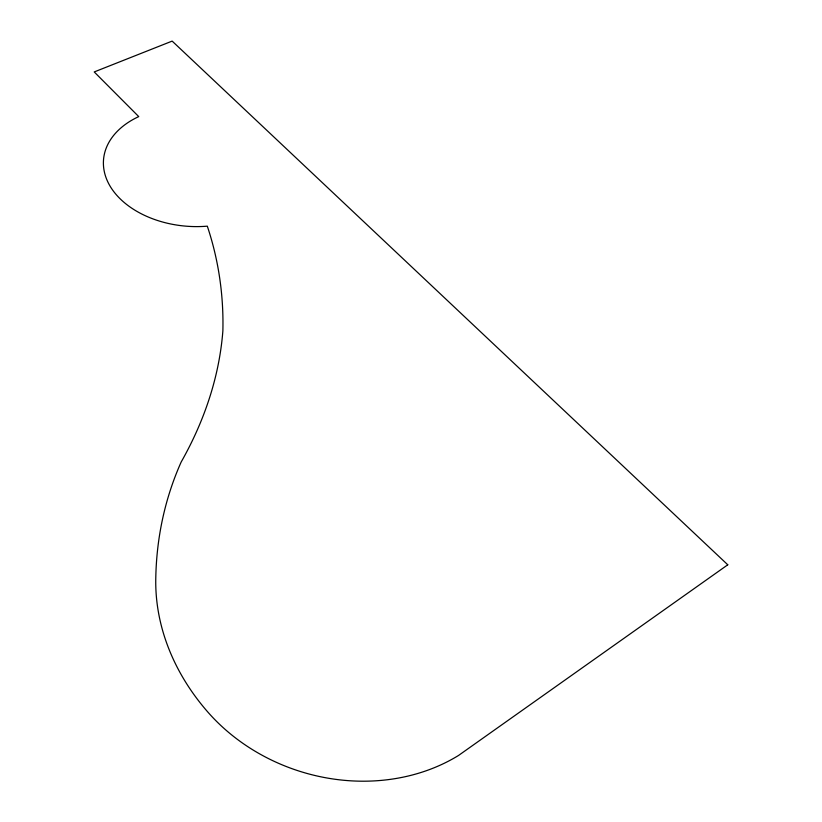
<?xml version="1.0" encoding="UTF-8"?>
<svg xmlns="http://www.w3.org/2000/svg" width="822" height="822" viewBox="0 0 822 822"><rect width="100%" height="100%" fill="white"/><g stroke="black" fill="none" stroke-linecap="round" stroke-linejoin="round"><path stroke-width="1.23" d="M727.778 564.796L458.584 755.428A181.898 154.721 17.5 0 1 207.647 711.842A232.605 194.023 18.8 0 1 155.759 579.356A456.302 359.851 28 0 1 181.179 462.005A530.262 369.859 -11.8 0 0 222.875 330.834A643.328 440.941 -14.6 0 0 207.308 226.163A87.872 59.626 4.6 0 1 110.765 187.272A87.872 59.626 4.6 0 1 138.743 116.601L94.222 71.935L172.158 41.1L727.778 564.796"/></g></svg>
